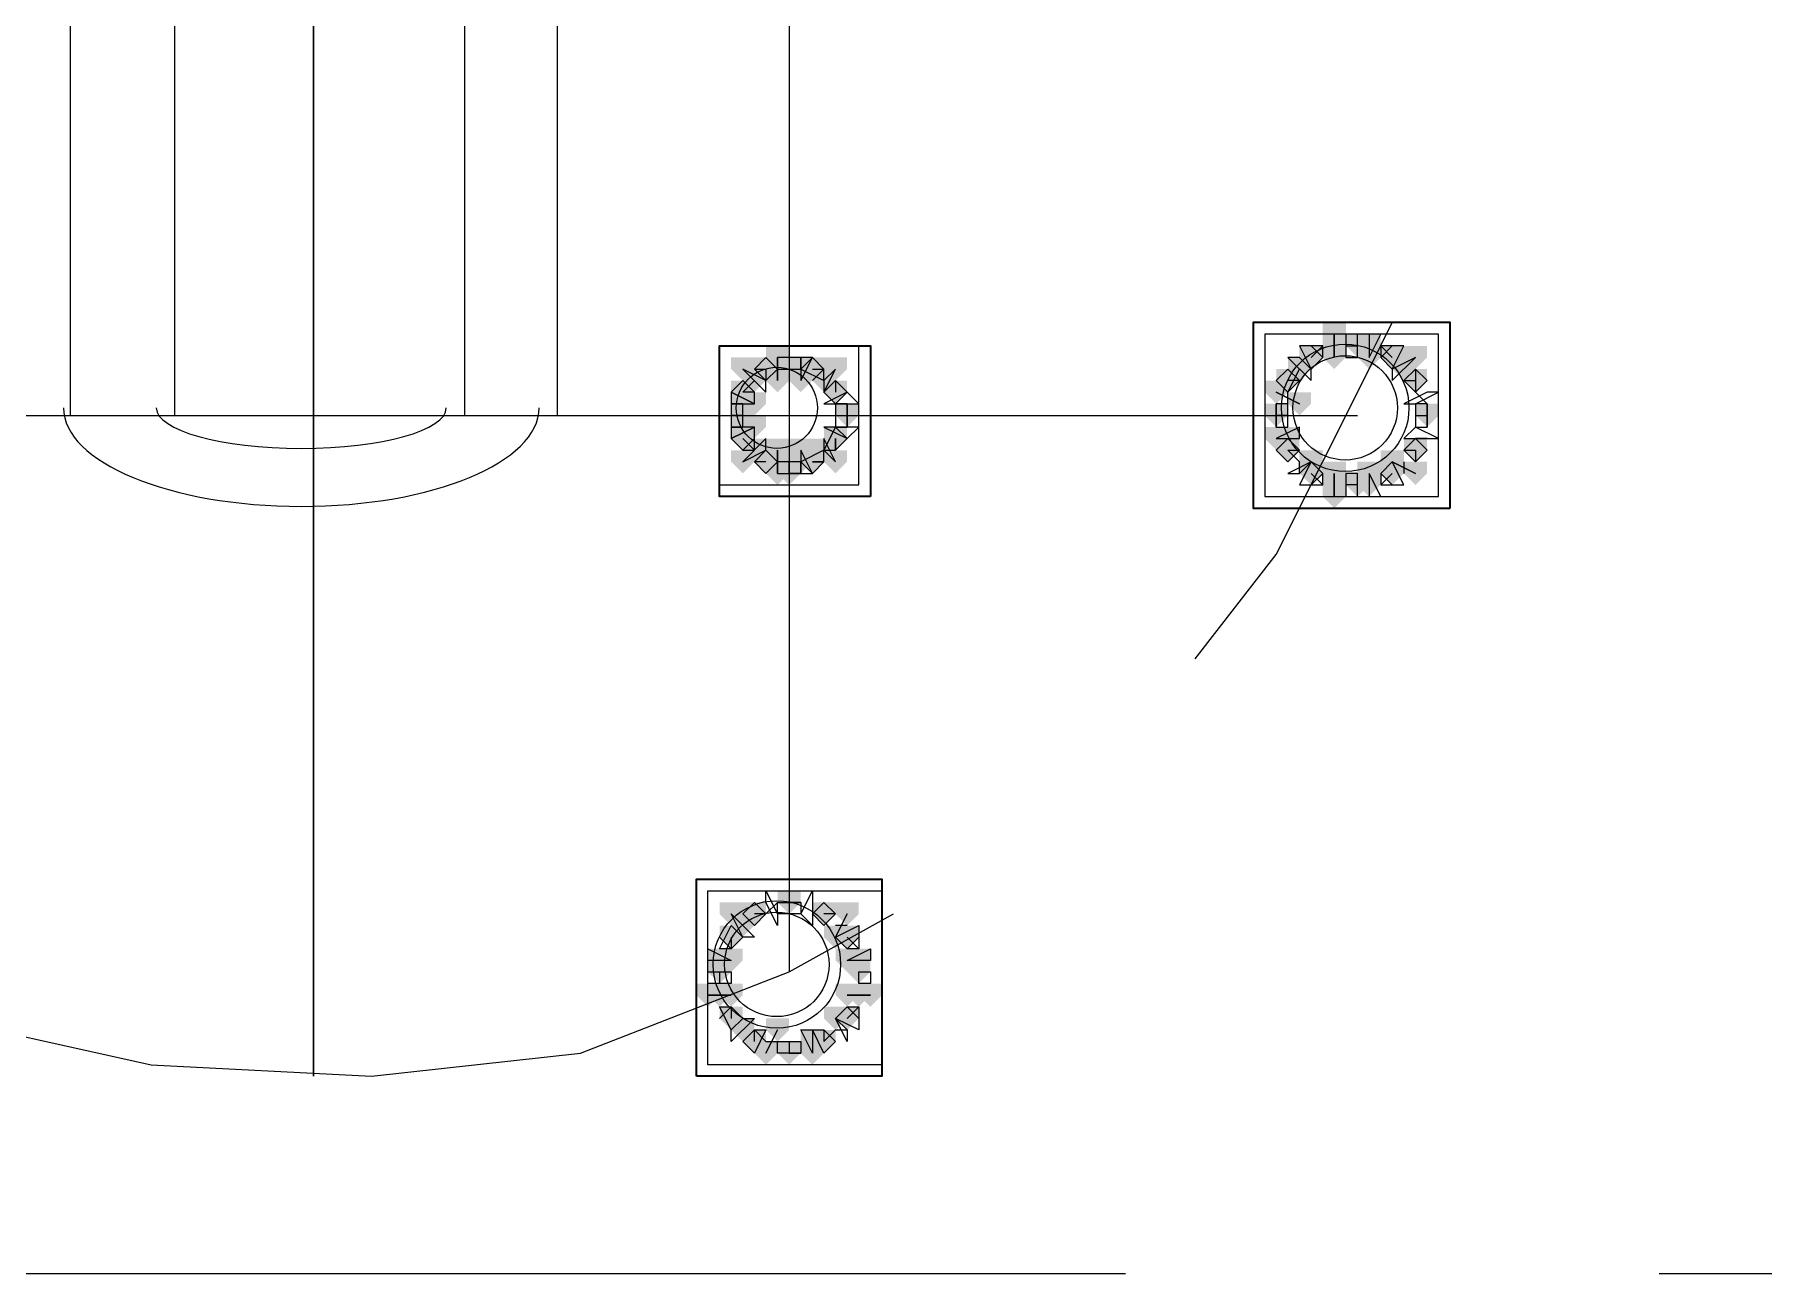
# Model space of a CAD drawing. Header units: millimetres. Extents: x 2315 to 4619, y 1334 to 1897.
# Drawn here: x 3778.55 to 3787.65, y 1534.67 to 1541.2 of the extents above; entities that cross this region are included whole.
import ezdxf

# ---------------------------------------------------------------- set-up
doc = ezdxf.new("R2010")
doc.units = ezdxf.units.MM
doc.linetypes.add('PDF_IMPORT', pattern=[1, 0.8, -0.2])
for name, color, linetype, true_color in [('PDF_10', 7, 'Continuous', 0x00b85c), ('PDF_8剖面层', 7, 'Continuous', 0xdcdcdc), ('PDF_AXIS', 7, 'Continuous', 0x00b85c), ('PDF_柱构件', 7, 'Continuous', 0x00b85c), ('PDF_转运站初步方案', 7, 'Continuous', 0x00b85c)]:
    doc.layers.add(name, color=color, linetype=linetype, true_color=true_color)
doc.layers.add('PDF_中心线层', color=1, linetype='Continuous')
doc.layers.add('PDF_粗实线层', color=7, linetype='Continuous')

msp = doc.modelspace()

# ---------------------------------------------------------------- hatches: boundary and pattern name
at = {"layer": 'PDF_10', "transparency": 33554559}
for points in [[(3785.5122, 1539.6195), (3785.4511, 1539.6195), (3785.4511, 1539.5584), (3785.5122, 1539.4974), (3785.5732, 1539.5584), (3785.5732, 1539.6195)], [(3785.5122, 1539.6195), (3785.4511, 1539.6195), (3785.4511, 1539.5584), (3785.5122, 1539.4974), (3785.5732, 1539.5584), (3785.5732, 1539.6195)], [(3785.5122, 1539.6195), (3785.4511, 1539.6195), (3785.4511, 1539.5584), (3785.5122, 1539.4974), (3785.5732, 1539.5584), (3785.5732, 1539.6195)], [(3785.2678, 1539.5584), (3785.2068, 1539.5584), (3785.2068, 1539.4974), (3785.2678, 1539.4363), (3785.3289, 1539.4974), (3785.3289, 1539.5584)], [(3785.2678, 1539.5584), (3785.2068, 1539.5584), (3785.2068, 1539.4974), (3785.2678, 1539.4363), (3785.3289, 1539.4974), (3785.3289, 1539.5584)], [(3785.6954, 1539.5584), (3785.6343, 1539.5584), (3785.6343, 1539.4974), (3785.6954, 1539.4363), (3785.7565, 1539.4974), (3785.7565, 1539.5584)], [(3785.6954, 1539.5584), (3785.6343, 1539.5584), (3785.6343, 1539.4974), (3785.6954, 1539.4363), (3785.7565, 1539.4974), (3785.7565, 1539.5584)], [(3782.397, 1539.4974), (3782.3359, 1539.4974), (3782.3359, 1539.4363), (3782.397, 1539.3752), (3782.4581, 1539.4363), (3782.4581, 1539.4974)], [(3782.397, 1539.4974), (3782.3359, 1539.4974), (3782.3359, 1539.4363), (3782.397, 1539.3752), (3782.4581, 1539.4363), (3782.4581, 1539.4974)], [(3782.5192, 1539.4974), (3782.4581, 1539.4974), (3782.4581, 1539.4363), (3782.5192, 1539.3752), (3782.5803, 1539.4363), (3782.5803, 1539.4974)], [(3782.5192, 1539.4974), (3782.4581, 1539.4974), (3782.4581, 1539.4363), (3782.5192, 1539.3752), (3782.5803, 1539.4363), (3782.5803, 1539.4974)], [(3782.6414, 1539.4974), (3782.5803, 1539.4974), (3782.5803, 1539.4363), (3782.6414, 1539.3752), (3782.7024, 1539.4363), (3782.7024, 1539.4974)], [(3782.6414, 1539.4974), (3782.5803, 1539.4974), (3782.5803, 1539.4363), (3782.6414, 1539.3752), (3782.7024, 1539.4363), (3782.7024, 1539.4974)], [(3785.1457, 1539.4363), (3785.0846, 1539.4363), (3785.0846, 1539.3752), (3785.1457, 1539.3141), (3785.2068, 1539.3752), (3785.2068, 1539.4363)], [(3785.1457, 1539.4363), (3785.0846, 1539.4363), (3785.0846, 1539.3752), (3785.1457, 1539.3141), (3785.2068, 1539.3752), (3785.2068, 1539.4363)], [(3785.8176, 1539.4363), (3785.7565, 1539.4363), (3785.7565, 1539.3752), (3785.8176, 1539.3141), (3785.8787, 1539.3752), (3785.8787, 1539.4363)], [(3785.8176, 1539.4363), (3785.7565, 1539.4363), (3785.7565, 1539.3752), (3785.8176, 1539.3141), (3785.8787, 1539.3752), (3785.8787, 1539.4363)], [(3782.2749, 1539.3752), (3782.2138, 1539.3752), (3782.2138, 1539.3141), (3782.2749, 1539.253), (3782.3359, 1539.3141), (3782.3359, 1539.3752)], [(3782.2749, 1539.3752), (3782.2138, 1539.3752), (3782.2138, 1539.3141), (3782.2749, 1539.253), (3782.3359, 1539.3141), (3782.3359, 1539.3752)], [(3782.7635, 1539.3752), (3782.7024, 1539.3752), (3782.7024, 1539.3141), (3782.7635, 1539.253), (3782.8246, 1539.3141), (3782.8246, 1539.3752)], [(3782.7635, 1539.3752), (3782.7024, 1539.3752), (3782.7024, 1539.3141), (3782.7635, 1539.253), (3782.8246, 1539.3141), (3782.8246, 1539.3752)], [(3782.7635, 1539.3752), (3782.7024, 1539.3752), (3782.7024, 1539.3141), (3782.7635, 1539.253), (3782.8246, 1539.3141), (3782.8246, 1539.3752)], [(3782.2749, 1539.253), (3782.2138, 1539.253), (3782.2138, 1539.192), (3782.2749, 1539.1309), (3782.3359, 1539.192), (3782.3359, 1539.253)], [(3782.2749, 1539.253), (3782.2138, 1539.253), (3782.2138, 1539.192), (3782.2749, 1539.1309), (3782.3359, 1539.192), (3782.3359, 1539.253)], [(3782.8246, 1539.253), (3782.7635, 1539.253), (3782.7635, 1539.192), (3782.8246, 1539.1309), (3782.8857, 1539.192), (3782.8857, 1539.253)], [(3782.8246, 1539.253), (3782.7635, 1539.253), (3782.7635, 1539.192), (3782.8246, 1539.1309), (3782.8857, 1539.192), (3782.8857, 1539.253)], [(3785.0846, 1539.253), (3785.0235, 1539.253), (3785.0235, 1539.192), (3785.0846, 1539.1309), (3785.1457, 1539.192), (3785.1457, 1539.253)], [(3785.0846, 1539.253), (3785.0235, 1539.253), (3785.0235, 1539.192), (3785.0846, 1539.1309), (3785.1457, 1539.192), (3785.1457, 1539.253)], [(3785.8787, 1539.253), (3785.8176, 1539.253), (3785.8176, 1539.192), (3785.8787, 1539.1309), (3785.9397, 1539.192), (3785.9397, 1539.253)], [(3785.8787, 1539.253), (3785.8176, 1539.253), (3785.8176, 1539.192), (3785.8787, 1539.1309), (3785.9397, 1539.192), (3785.9397, 1539.253)], [(3782.2749, 1539.1309), (3782.2138, 1539.1309), (3782.2138, 1539.0698), (3782.2749, 1539.0087), (3782.3359, 1539.0698), (3782.3359, 1539.1309)], [(3782.2749, 1539.1309), (3782.2138, 1539.1309), (3782.2138, 1539.0698), (3782.2749, 1539.0087), (3782.3359, 1539.0698), (3782.3359, 1539.1309)], [(3782.7635, 1539.1309), (3782.7024, 1539.1309), (3782.7024, 1539.0698), (3782.7635, 1539.0087), (3782.8246, 1539.0698), (3782.8246, 1539.1309)], [(3782.7635, 1539.1309), (3782.7024, 1539.1309), (3782.7024, 1539.0698), (3782.7635, 1539.0087), (3782.8246, 1539.0698), (3782.8246, 1539.1309)], [(3785.1457, 1539.0698), (3785.0846, 1539.0698), (3785.0846, 1539.0087), (3785.1457, 1538.9476), (3785.2068, 1539.0087), (3785.2068, 1539.0698)], [(3785.1457, 1539.0698), (3785.0846, 1539.0698), (3785.0846, 1539.0087), (3785.1457, 1538.9476), (3785.2068, 1539.0087), (3785.2068, 1539.0698)], [(3785.8176, 1539.0698), (3785.7565, 1539.0698), (3785.7565, 1539.0087), (3785.8176, 1538.9476), (3785.8787, 1539.0087), (3785.8787, 1539.0698)], [(3785.8176, 1539.0698), (3785.7565, 1539.0698), (3785.7565, 1539.0087), (3785.8176, 1538.9476), (3785.8787, 1539.0087), (3785.8787, 1539.0698)], [(3782.397, 1539.0087), (3782.3359, 1539.0087), (3782.3359, 1538.9476), (3782.397, 1538.8866), (3782.4581, 1538.9476), (3782.4581, 1539.0087)], [(3782.397, 1539.0087), (3782.3359, 1539.0087), (3782.3359, 1538.9476), (3782.397, 1538.8866), (3782.4581, 1538.9476), (3782.4581, 1539.0087)], [(3782.397, 1539.0087), (3782.3359, 1539.0087), (3782.3359, 1538.9476), (3782.397, 1538.8866), (3782.4581, 1538.9476), (3782.4581, 1539.0087)], [(3782.6414, 1539.0087), (3782.5803, 1539.0087), (3782.5803, 1538.9476), (3782.6414, 1538.8866), (3782.7024, 1538.9476), (3782.7024, 1539.0087)], [(3782.6414, 1539.0087), (3782.5803, 1539.0087), (3782.5803, 1538.9476), (3782.6414, 1538.8866), (3782.7024, 1538.9476), (3782.7024, 1539.0087)], [(3782.5192, 1538.9476), (3782.4581, 1538.9476), (3782.4581, 1538.8866), (3782.5192, 1538.8255), (3782.5803, 1538.8866), (3782.5803, 1538.9476)], [(3782.5192, 1538.9476), (3782.4581, 1538.9476), (3782.4581, 1538.8866), (3782.5192, 1538.8255), (3782.5803, 1538.8866), (3782.5803, 1538.9476)], [(3785.2678, 1538.9476), (3785.2068, 1538.9476), (3785.2068, 1538.8866), (3785.2678, 1538.8255), (3785.3289, 1538.8866), (3785.3289, 1538.9476)], [(3785.2678, 1538.9476), (3785.2068, 1538.9476), (3785.2068, 1538.8866), (3785.2678, 1538.8255), (3785.3289, 1538.8866), (3785.3289, 1538.9476)], [(3785.5122, 1538.8866), (3785.4511, 1538.8866), (3785.4511, 1538.8255), (3785.5122, 1538.7644), (3785.5732, 1538.8255), (3785.5732, 1538.8866)], [(3785.5122, 1538.8866), (3785.4511, 1538.8866), (3785.4511, 1538.8255), (3785.5122, 1538.7644), (3785.5732, 1538.8255), (3785.5732, 1538.8866)], [(3785.6954, 1538.9476), (3785.6343, 1538.9476), (3785.6343, 1538.8866), (3785.6954, 1538.8255), (3785.7565, 1538.8866), (3785.7565, 1538.9476)], [(3785.6954, 1538.9476), (3785.6343, 1538.9476), (3785.6343, 1538.8866), (3785.6954, 1538.8255), (3785.7565, 1538.8866), (3785.7565, 1538.9476)], [(3782.5192, 1536.6876), (3782.4581, 1536.6876), (3782.4581, 1536.6265), (3782.5192, 1536.5655), (3782.5803, 1536.6265), (3782.5803, 1536.6876)], [(3782.5192, 1536.6876), (3782.4581, 1536.6876), (3782.4581, 1536.6265), (3782.5192, 1536.5655), (3782.5803, 1536.6265), (3782.5803, 1536.6876)], [(3782.3359, 1536.6265), (3782.2749, 1536.6265), (3782.2749, 1536.5655), (3782.3359, 1536.5044), (3782.397, 1536.5655), (3782.397, 1536.6265)], [(3782.3359, 1536.6265), (3782.2749, 1536.6265), (3782.2749, 1536.5655), (3782.3359, 1536.5044), (3782.397, 1536.5655), (3782.397, 1536.6265)], [(3782.3359, 1536.6265), (3782.2749, 1536.6265), (3782.2749, 1536.5655), (3782.3359, 1536.5044), (3782.397, 1536.5655), (3782.397, 1536.6265)], [(3782.7024, 1536.6265), (3782.6414, 1536.6265), (3782.6414, 1536.5655), (3782.7024, 1536.5044), (3782.7635, 1536.5655), (3782.7635, 1536.6265)], [(3782.7024, 1536.6265), (3782.6414, 1536.6265), (3782.6414, 1536.5655), (3782.7024, 1536.5044), (3782.7635, 1536.5655), (3782.7635, 1536.6265)], [(3782.7024, 1536.6265), (3782.6414, 1536.6265), (3782.6414, 1536.5655), (3782.7024, 1536.5044), (3782.7635, 1536.5655), (3782.7635, 1536.6265)], [(3782.2138, 1536.5044), (3782.1527, 1536.5044), (3782.1527, 1536.4433), (3782.2138, 1536.3822), (3782.2749, 1536.4433), (3782.2749, 1536.5044)], [(3782.2138, 1536.5044), (3782.1527, 1536.5044), (3782.1527, 1536.4433), (3782.2138, 1536.3822), (3782.2749, 1536.4433), (3782.2749, 1536.5044)], [(3782.8246, 1536.5044), (3782.7635, 1536.5044), (3782.7635, 1536.4433), (3782.8246, 1536.3822), (3782.8857, 1536.4433), (3782.8857, 1536.5044)], [(3782.8246, 1536.5044), (3782.7635, 1536.5044), (3782.7635, 1536.4433), (3782.8246, 1536.3822), (3782.8857, 1536.4433), (3782.8857, 1536.5044)], [(3782.1527, 1536.3211), (3782.0916, 1536.3211), (3782.0916, 1536.2601), (3782.1527, 1536.199), (3782.2138, 1536.2601), (3782.2138, 1536.3211)], [(3782.1527, 1536.3211), (3782.0916, 1536.3211), (3782.0916, 1536.2601), (3782.1527, 1536.199), (3782.2138, 1536.2601), (3782.2138, 1536.3211)], [(3782.1527, 1536.3211), (3782.0916, 1536.3211), (3782.0916, 1536.2601), (3782.1527, 1536.199), (3782.2138, 1536.2601), (3782.2138, 1536.3211)], [(3782.8857, 1536.3211), (3782.8246, 1536.3211), (3782.8246, 1536.2601), (3782.8857, 1536.199), (3782.9468, 1536.2601), (3782.9468, 1536.3211)], [(3782.8857, 1536.3211), (3782.8246, 1536.3211), (3782.8246, 1536.2601), (3782.8857, 1536.199), (3782.9468, 1536.2601), (3782.9468, 1536.3211)], [(3782.2138, 1536.0768), (3782.1527, 1536.0768), (3782.1527, 1536.0157), (3782.2138, 1535.9547), (3782.2749, 1536.0157), (3782.2749, 1536.0768)], [(3782.2138, 1536.0768), (3782.1527, 1536.0768), (3782.1527, 1536.0157), (3782.2138, 1535.9547), (3782.2749, 1536.0157), (3782.2749, 1536.0768)], [(3782.8246, 1536.0768), (3782.7635, 1536.0768), (3782.7635, 1536.0157), (3782.8246, 1535.9547), (3782.8857, 1536.0157), (3782.8857, 1536.0768)], [(3782.8246, 1536.0768), (3782.7635, 1536.0768), (3782.7635, 1536.0157), (3782.8246, 1535.9547), (3782.8857, 1536.0157), (3782.8857, 1536.0768)], [(3782.3359, 1535.9547), (3782.2749, 1535.9547), (3782.2749, 1535.8936), (3782.3359, 1535.8325), (3782.397, 1535.8936), (3782.397, 1535.9547)], [(3782.3359, 1535.9547), (3782.2749, 1535.9547), (3782.2749, 1535.8936), (3782.3359, 1535.8325), (3782.397, 1535.8936), (3782.397, 1535.9547)], [(3782.5192, 1535.8936), (3782.4581, 1535.8936), (3782.4581, 1535.8325), (3782.5192, 1535.7714), (3782.5803, 1535.8325), (3782.5803, 1535.8936)], [(3782.5192, 1535.8936), (3782.4581, 1535.8936), (3782.4581, 1535.8325), (3782.5192, 1535.7714), (3782.5803, 1535.8325), (3782.5803, 1535.8936)], [(3782.7024, 1535.9547), (3782.6414, 1535.9547), (3782.6414, 1535.8936), (3782.7024, 1535.8325), (3782.7635, 1535.8936), (3782.7635, 1535.9547)], [(3782.7024, 1535.9547), (3782.6414, 1535.9547), (3782.6414, 1535.8936), (3782.7024, 1535.8325), (3782.7635, 1535.8936), (3782.7635, 1535.9547)]]:
    msp.add_hatch(color=6, dxfattribs=at).paths.add_polyline_path(points)
at = {"layer": 'PDF_柱构件', "transparency": 33554559}
for points in [[(3785.39, 1539.6806), (3785.3289, 1539.6806), (3785.3289, 1539.6195), (3785.39, 1539.5584), (3785.4511, 1539.6195), (3785.4511, 1539.6806)], [(3785.39, 1539.6195), (3785.3289, 1539.6195), (3785.3289, 1539.5584), (3785.39, 1539.4974), (3785.4511, 1539.5584), (3785.4511, 1539.6195)], [(3785.5732, 1539.6195), (3785.5122, 1539.6195), (3785.5122, 1539.5584), (3785.5732, 1539.4974), (3785.6343, 1539.5584), (3785.6343, 1539.6195)], [(3782.4581, 1539.5584), (3782.397, 1539.5584), (3782.397, 1539.4974), (3782.4581, 1539.4363), (3782.5192, 1539.4974), (3782.5192, 1539.5584)], [(3785.39, 1539.5584), (3785.3289, 1539.5584), (3785.3289, 1539.4974), (3785.39, 1539.4363), (3785.4511, 1539.4974), (3785.4511, 1539.5584)], [(3785.5732, 1539.5584), (3785.5122, 1539.5584), (3785.5122, 1539.4974), (3785.5732, 1539.4363), (3785.6343, 1539.4974), (3785.6343, 1539.5584)], [(3785.8176, 1539.5584), (3785.7565, 1539.5584), (3785.7565, 1539.4974), (3785.8176, 1539.4363), (3785.8787, 1539.4974), (3785.8787, 1539.5584)], [(3782.2749, 1539.4974), (3782.2138, 1539.4974), (3782.2138, 1539.4363), (3782.2749, 1539.3752), (3782.3359, 1539.4363), (3782.3359, 1539.4974)], [(3782.3359, 1539.4363), (3782.2749, 1539.4363), (3782.2749, 1539.3752), (3782.3359, 1539.3141), (3782.397, 1539.3752), (3782.397, 1539.4363)], [(3782.4581, 1539.4974), (3782.397, 1539.4974), (3782.397, 1539.4363), (3782.4581, 1539.3752), (3782.5192, 1539.4363), (3782.5192, 1539.4974)], [(3782.4581, 1539.4363), (3782.397, 1539.4363), (3782.397, 1539.3752), (3782.4581, 1539.3141), (3782.5192, 1539.3752), (3782.5192, 1539.4363)], [(3782.5803, 1539.4974), (3782.5192, 1539.4974), (3782.5192, 1539.4363), (3782.5803, 1539.3752), (3782.6414, 1539.4363), (3782.6414, 1539.4974)], [(3782.5803, 1539.4363), (3782.5192, 1539.4363), (3782.5192, 1539.3752), (3782.5803, 1539.3141), (3782.6414, 1539.3752), (3782.6414, 1539.4363)], [(3782.7024, 1539.4363), (3782.6414, 1539.4363), (3782.6414, 1539.3752), (3782.7024, 1539.3141), (3782.7635, 1539.3752), (3782.7635, 1539.4363)], [(3782.7635, 1539.4974), (3782.7024, 1539.4974), (3782.7024, 1539.4363), (3782.7635, 1539.3752), (3782.8246, 1539.4363), (3782.8246, 1539.4974)], [(3785.2068, 1539.4974), (3785.1457, 1539.4974), (3785.1457, 1539.4363), (3785.2068, 1539.3752), (3785.2678, 1539.4363), (3785.2678, 1539.4974)], [(3785.7565, 1539.4974), (3785.6954, 1539.4974), (3785.6954, 1539.4363), (3785.7565, 1539.3752), (3785.8176, 1539.4363), (3785.8176, 1539.4974)], [(3785.0846, 1539.3752), (3785.0235, 1539.3752), (3785.0235, 1539.3141), (3785.0846, 1539.253), (3785.1457, 1539.3141), (3785.1457, 1539.3752)], [(3782.2749, 1539.3141), (3782.2138, 1539.3141), (3782.2138, 1539.253), (3782.2749, 1539.192), (3782.3359, 1539.253), (3782.3359, 1539.3141)], [(3782.3359, 1539.3141), (3782.2749, 1539.3141), (3782.2749, 1539.253), (3782.3359, 1539.192), (3782.397, 1539.253), (3782.397, 1539.3141)], [(3785.2068, 1539.3141), (3785.1457, 1539.3141), (3785.1457, 1539.253), (3785.2068, 1539.192), (3785.2678, 1539.253), (3785.2678, 1539.3141)], [(3782.2749, 1539.192), (3782.2138, 1539.192), (3782.2138, 1539.1309), (3782.2749, 1539.0698), (3782.3359, 1539.1309), (3782.3359, 1539.192)], [(3782.3359, 1539.192), (3782.2749, 1539.192), (3782.2749, 1539.1309), (3782.3359, 1539.0698), (3782.397, 1539.1309), (3782.397, 1539.192)], [(3782.3359, 1539.0698), (3782.2749, 1539.0698), (3782.2749, 1539.0087), (3782.3359, 1538.9476), (3782.397, 1539.0087), (3782.397, 1539.0698)], [(3782.4581, 1539.0698), (3782.397, 1539.0698), (3782.397, 1539.0087), (3782.4581, 1538.9476), (3782.5192, 1539.0087), (3782.5192, 1539.0698)], [(3782.5803, 1539.0698), (3782.5192, 1539.0698), (3782.5192, 1539.0087), (3782.5803, 1538.9476), (3782.6414, 1539.0087), (3782.6414, 1539.0698)], [(3782.7024, 1539.0698), (3782.6414, 1539.0698), (3782.6414, 1539.0087), (3782.7024, 1538.9476), (3782.7635, 1539.0087), (3782.7635, 1539.0698)], [(3785.0846, 1539.1309), (3785.0235, 1539.1309), (3785.0235, 1539.0698), (3785.0846, 1539.0087), (3785.1457, 1539.0698), (3785.1457, 1539.1309)], [(3785.1457, 1539.1309), (3785.0846, 1539.1309), (3785.0846, 1539.0698), (3785.1457, 1539.0087), (3785.2068, 1539.0698), (3785.2068, 1539.1309)], [(3782.2749, 1539.0087), (3782.2138, 1539.0087), (3782.2138, 1538.9476), (3782.2749, 1538.8866), (3782.3359, 1538.9476), (3782.3359, 1539.0087)], [(3782.4581, 1539.0087), (3782.397, 1539.0087), (3782.397, 1538.9476), (3782.4581, 1538.8866), (3782.5192, 1538.9476), (3782.5192, 1539.0087)], [(3782.5803, 1539.0087), (3782.5192, 1539.0087), (3782.5192, 1538.9476), (3782.5803, 1538.8866), (3782.6414, 1538.9476), (3782.6414, 1539.0087)], [(3782.7635, 1539.0087), (3782.7024, 1539.0087), (3782.7024, 1538.9476), (3782.7635, 1538.8866), (3782.8246, 1538.9476), (3782.8246, 1539.0087)], [(3785.2678, 1539.0087), (3785.2068, 1539.0087), (3785.2068, 1538.9476), (3785.2678, 1538.8866), (3785.3289, 1538.9476), (3785.3289, 1539.0087)], [(3785.6954, 1539.0087), (3785.6343, 1539.0087), (3785.6343, 1538.9476), (3785.6954, 1538.8866), (3785.7565, 1538.9476), (3785.7565, 1539.0087)], [(3782.4581, 1538.9476), (3782.397, 1538.9476), (3782.397, 1538.8866), (3782.4581, 1538.8255), (3782.5192, 1538.8866), (3782.5192, 1538.9476)], [(3785.39, 1538.9476), (3785.3289, 1538.9476), (3785.3289, 1538.8866), (3785.39, 1538.8255), (3785.4511, 1538.8866), (3785.4511, 1538.9476)], [(3785.39, 1538.8866), (3785.3289, 1538.8866), (3785.3289, 1538.8255), (3785.39, 1538.7644), (3785.4511, 1538.8255), (3785.4511, 1538.8866)], [(3785.5732, 1538.9476), (3785.5122, 1538.9476), (3785.5122, 1538.8866), (3785.5732, 1538.8255), (3785.6343, 1538.8866), (3785.6343, 1538.9476)], [(3785.5732, 1538.8866), (3785.5122, 1538.8866), (3785.5122, 1538.8255), (3785.5732, 1538.7644), (3785.6343, 1538.8255), (3785.6343, 1538.8866)], [(3785.8176, 1538.9476), (3785.7565, 1538.9476), (3785.7565, 1538.8866), (3785.8176, 1538.8255), (3785.8787, 1538.8866), (3785.8787, 1538.9476)], [(3785.39, 1538.8255), (3785.3289, 1538.8255), (3785.3289, 1538.7644), (3785.39, 1538.7033), (3785.4511, 1538.7644), (3785.4511, 1538.8255)], [(3782.2138, 1536.6265), (3782.1527, 1536.6265), (3782.1527, 1536.5655), (3782.2138, 1536.5044), (3782.2749, 1536.5655), (3782.2749, 1536.6265)], [(3782.8246, 1536.6265), (3782.7635, 1536.6265), (3782.7635, 1536.5655), (3782.8246, 1536.5044), (3782.8857, 1536.5655), (3782.8857, 1536.6265)], [(3782.2749, 1536.5655), (3782.2138, 1536.5655), (3782.2138, 1536.5044), (3782.2749, 1536.4433), (3782.3359, 1536.5044), (3782.3359, 1536.5655)], [(3782.7635, 1536.5044), (3782.7024, 1536.5044), (3782.7024, 1536.4433), (3782.7635, 1536.3822), (3782.8246, 1536.4433), (3782.8246, 1536.5044)], [(3782.1527, 1536.3822), (3782.0916, 1536.3822), (3782.0916, 1536.3211), (3782.1527, 1536.2601), (3782.2138, 1536.3211), (3782.2138, 1536.3822)], [(3782.2138, 1536.3822), (3782.1527, 1536.3822), (3782.1527, 1536.3211), (3782.2138, 1536.2601), (3782.2749, 1536.3211), (3782.2749, 1536.3822)], [(3782.8246, 1536.3822), (3782.7635, 1536.3822), (3782.7635, 1536.3211), (3782.8246, 1536.2601), (3782.8857, 1536.3211), (3782.8857, 1536.3822)], [(3782.8857, 1536.3822), (3782.8246, 1536.3822), (3782.8246, 1536.3211), (3782.8857, 1536.2601), (3782.9468, 1536.3211), (3782.9468, 1536.3822)], [(3782.0916, 1536.199), (3782.0305, 1536.199), (3782.0305, 1536.1379), (3782.0916, 1536.0768), (3782.1527, 1536.1379), (3782.1527, 1536.199)], [(3782.1527, 1536.199), (3782.0916, 1536.199), (3782.0916, 1536.1379), (3782.1527, 1536.0768), (3782.2138, 1536.1379), (3782.2138, 1536.199)], [(3782.2138, 1536.199), (3782.1527, 1536.199), (3782.1527, 1536.1379), (3782.2138, 1536.0768), (3782.2749, 1536.1379), (3782.2749, 1536.199)], [(3782.8246, 1536.199), (3782.7635, 1536.199), (3782.7635, 1536.1379), (3782.8246, 1536.0768), (3782.8857, 1536.1379), (3782.8857, 1536.199)], [(3782.8857, 1536.199), (3782.8246, 1536.199), (3782.8246, 1536.1379), (3782.8857, 1536.0768), (3782.9468, 1536.1379), (3782.9468, 1536.199)], [(3782.9468, 1536.199), (3782.8857, 1536.199), (3782.8857, 1536.1379), (3782.9468, 1536.0768), (3783.0078, 1536.1379), (3783.0078, 1536.199)], [(3782.7635, 1536.0768), (3782.7024, 1536.0768), (3782.7024, 1536.0157), (3782.7635, 1535.9547), (3782.8246, 1536.0157), (3782.8246, 1536.0768)], [(3782.2749, 1536.0157), (3782.2138, 1536.0157), (3782.2138, 1535.9547), (3782.2749, 1535.8936), (3782.3359, 1535.9547), (3782.3359, 1536.0157)], [(3782.4581, 1536.0157), (3782.397, 1536.0157), (3782.397, 1535.9547), (3782.4581, 1535.8936), (3782.5192, 1535.9547), (3782.5192, 1536.0157)], [(3782.397, 1535.8936), (3782.3359, 1535.8936), (3782.3359, 1535.8325), (3782.397, 1535.7714), (3782.4581, 1535.8325), (3782.4581, 1535.8936)], [(3782.6414, 1535.9547), (3782.5803, 1535.9547), (3782.5803, 1535.8936), (3782.6414, 1535.8325), (3782.7024, 1535.8936), (3782.7024, 1535.9547)], [(3782.6414, 1535.8936), (3782.5803, 1535.8936), (3782.5803, 1535.8325), (3782.6414, 1535.7714), (3782.7024, 1535.8325), (3782.7024, 1535.8936)]]:
    msp.add_hatch(color=6, dxfattribs=at).paths.add_polyline_path(points)
at = {"layer": 'PDF_转运站初步方案', "transparency": 33554559}
for points in [[(3785.5122, 1539.6195), (3785.4511, 1539.6195), (3785.4511, 1539.5584), (3785.5122, 1539.4974), (3785.5732, 1539.5584), (3785.5732, 1539.6195)], [(3785.5122, 1539.6195), (3785.4511, 1539.6195), (3785.4511, 1539.5584), (3785.5122, 1539.4974), (3785.5732, 1539.5584), (3785.5732, 1539.6195)], [(3785.2678, 1539.5584), (3785.2068, 1539.5584), (3785.2068, 1539.4974), (3785.2678, 1539.4363), (3785.3289, 1539.4974), (3785.3289, 1539.5584)], [(3785.2678, 1539.5584), (3785.2068, 1539.5584), (3785.2068, 1539.4974), (3785.2678, 1539.4363), (3785.3289, 1539.4974), (3785.3289, 1539.5584)], [(3785.6954, 1539.5584), (3785.6343, 1539.5584), (3785.6343, 1539.4974), (3785.6954, 1539.4363), (3785.7565, 1539.4974), (3785.7565, 1539.5584)], [(3785.6954, 1539.5584), (3785.6343, 1539.5584), (3785.6343, 1539.4974), (3785.6954, 1539.4363), (3785.7565, 1539.4974), (3785.7565, 1539.5584)], [(3782.397, 1539.4974), (3782.3359, 1539.4974), (3782.3359, 1539.4363), (3782.397, 1539.3752), (3782.4581, 1539.4363), (3782.4581, 1539.4974)], [(3782.397, 1539.4974), (3782.3359, 1539.4974), (3782.3359, 1539.4363), (3782.397, 1539.3752), (3782.4581, 1539.4363), (3782.4581, 1539.4974)], [(3782.5192, 1539.4974), (3782.4581, 1539.4974), (3782.4581, 1539.4363), (3782.5192, 1539.3752), (3782.5803, 1539.4363), (3782.5803, 1539.4974)], [(3782.5192, 1539.4974), (3782.4581, 1539.4974), (3782.4581, 1539.4363), (3782.5192, 1539.3752), (3782.5803, 1539.4363), (3782.5803, 1539.4974)], [(3782.6414, 1539.4974), (3782.5803, 1539.4974), (3782.5803, 1539.4363), (3782.6414, 1539.3752), (3782.7024, 1539.4363), (3782.7024, 1539.4974)], [(3782.6414, 1539.4974), (3782.5803, 1539.4974), (3782.5803, 1539.4363), (3782.6414, 1539.3752), (3782.7024, 1539.4363), (3782.7024, 1539.4974)], [(3785.1457, 1539.4363), (3785.0846, 1539.4363), (3785.0846, 1539.3752), (3785.1457, 1539.3141), (3785.2068, 1539.3752), (3785.2068, 1539.4363)], [(3785.1457, 1539.4363), (3785.0846, 1539.4363), (3785.0846, 1539.3752), (3785.1457, 1539.3141), (3785.2068, 1539.3752), (3785.2068, 1539.4363)], [(3785.8176, 1539.4363), (3785.7565, 1539.4363), (3785.7565, 1539.3752), (3785.8176, 1539.3141), (3785.8787, 1539.3752), (3785.8787, 1539.4363)], [(3785.8176, 1539.4363), (3785.7565, 1539.4363), (3785.7565, 1539.3752), (3785.8176, 1539.3141), (3785.8787, 1539.3752), (3785.8787, 1539.4363)], [(3782.2749, 1539.3752), (3782.2138, 1539.3752), (3782.2138, 1539.3141), (3782.2749, 1539.253), (3782.3359, 1539.3141), (3782.3359, 1539.3752)], [(3782.2749, 1539.3752), (3782.2138, 1539.3752), (3782.2138, 1539.3141), (3782.2749, 1539.253), (3782.3359, 1539.3141), (3782.3359, 1539.3752)], [(3782.7635, 1539.3752), (3782.7024, 1539.3752), (3782.7024, 1539.3141), (3782.7635, 1539.253), (3782.8246, 1539.3141), (3782.8246, 1539.3752)], [(3782.7635, 1539.3752), (3782.7024, 1539.3752), (3782.7024, 1539.3141), (3782.7635, 1539.253), (3782.8246, 1539.3141), (3782.8246, 1539.3752)], [(3782.2749, 1539.253), (3782.2138, 1539.253), (3782.2138, 1539.192), (3782.2749, 1539.1309), (3782.3359, 1539.192), (3782.3359, 1539.253)], [(3782.2749, 1539.253), (3782.2138, 1539.253), (3782.2138, 1539.192), (3782.2749, 1539.1309), (3782.3359, 1539.192), (3782.3359, 1539.253)], [(3782.8246, 1539.253), (3782.7635, 1539.253), (3782.7635, 1539.192), (3782.8246, 1539.1309), (3782.8857, 1539.192), (3782.8857, 1539.253)], [(3782.8246, 1539.253), (3782.7635, 1539.253), (3782.7635, 1539.192), (3782.8246, 1539.1309), (3782.8857, 1539.192), (3782.8857, 1539.253)], [(3785.0846, 1539.253), (3785.0235, 1539.253), (3785.0235, 1539.192), (3785.0846, 1539.1309), (3785.1457, 1539.192), (3785.1457, 1539.253)], [(3785.0846, 1539.253), (3785.0235, 1539.253), (3785.0235, 1539.192), (3785.0846, 1539.1309), (3785.1457, 1539.192), (3785.1457, 1539.253)], [(3785.8787, 1539.253), (3785.8176, 1539.253), (3785.8176, 1539.192), (3785.8787, 1539.1309), (3785.9397, 1539.192), (3785.9397, 1539.253)], [(3785.8787, 1539.253), (3785.8176, 1539.253), (3785.8176, 1539.192), (3785.8787, 1539.1309), (3785.9397, 1539.192), (3785.9397, 1539.253)], [(3782.2749, 1539.1309), (3782.2138, 1539.1309), (3782.2138, 1539.0698), (3782.2749, 1539.0087), (3782.3359, 1539.0698), (3782.3359, 1539.1309)], [(3782.2749, 1539.1309), (3782.2138, 1539.1309), (3782.2138, 1539.0698), (3782.2749, 1539.0087), (3782.3359, 1539.0698), (3782.3359, 1539.1309)], [(3782.7635, 1539.1309), (3782.7024, 1539.1309), (3782.7024, 1539.0698), (3782.7635, 1539.0087), (3782.8246, 1539.0698), (3782.8246, 1539.1309)], [(3782.7635, 1539.1309), (3782.7024, 1539.1309), (3782.7024, 1539.0698), (3782.7635, 1539.0087), (3782.8246, 1539.0698), (3782.8246, 1539.1309)], [(3785.1457, 1539.0698), (3785.0846, 1539.0698), (3785.0846, 1539.0087), (3785.1457, 1538.9476), (3785.2068, 1539.0087), (3785.2068, 1539.0698)], [(3785.1457, 1539.0698), (3785.0846, 1539.0698), (3785.0846, 1539.0087), (3785.1457, 1538.9476), (3785.2068, 1539.0087), (3785.2068, 1539.0698)], [(3785.8176, 1539.0698), (3785.7565, 1539.0698), (3785.7565, 1539.0087), (3785.8176, 1538.9476), (3785.8787, 1539.0087), (3785.8787, 1539.0698)], [(3785.8176, 1539.0698), (3785.7565, 1539.0698), (3785.7565, 1539.0087), (3785.8176, 1538.9476), (3785.8787, 1539.0087), (3785.8787, 1539.0698)], [(3782.397, 1539.0087), (3782.3359, 1539.0087), (3782.3359, 1538.9476), (3782.397, 1538.8866), (3782.4581, 1538.9476), (3782.4581, 1539.0087)], [(3782.397, 1539.0087), (3782.3359, 1539.0087), (3782.3359, 1538.9476), (3782.397, 1538.8866), (3782.4581, 1538.9476), (3782.4581, 1539.0087)], [(3782.6414, 1539.0087), (3782.5803, 1539.0087), (3782.5803, 1538.9476), (3782.6414, 1538.8866), (3782.7024, 1538.9476), (3782.7024, 1539.0087)], [(3782.6414, 1539.0087), (3782.5803, 1539.0087), (3782.5803, 1538.9476), (3782.6414, 1538.8866), (3782.7024, 1538.9476), (3782.7024, 1539.0087)], [(3782.5192, 1538.9476), (3782.4581, 1538.9476), (3782.4581, 1538.8866), (3782.5192, 1538.8255), (3782.5803, 1538.8866), (3782.5803, 1538.9476)], [(3782.5192, 1538.9476), (3782.4581, 1538.9476), (3782.4581, 1538.8866), (3782.5192, 1538.8255), (3782.5803, 1538.8866), (3782.5803, 1538.9476)], [(3785.2678, 1538.9476), (3785.2068, 1538.9476), (3785.2068, 1538.8866), (3785.2678, 1538.8255), (3785.3289, 1538.8866), (3785.3289, 1538.9476)], [(3785.2678, 1538.9476), (3785.2068, 1538.9476), (3785.2068, 1538.8866), (3785.2678, 1538.8255), (3785.3289, 1538.8866), (3785.3289, 1538.9476)], [(3785.5122, 1538.8866), (3785.4511, 1538.8866), (3785.4511, 1538.8255), (3785.5122, 1538.7644), (3785.5732, 1538.8255), (3785.5732, 1538.8866)], [(3785.5122, 1538.8866), (3785.4511, 1538.8866), (3785.4511, 1538.8255), (3785.5122, 1538.7644), (3785.5732, 1538.8255), (3785.5732, 1538.8866)], [(3785.6954, 1538.9476), (3785.6343, 1538.9476), (3785.6343, 1538.8866), (3785.6954, 1538.8255), (3785.7565, 1538.8866), (3785.7565, 1538.9476)], [(3785.6954, 1538.9476), (3785.6343, 1538.9476), (3785.6343, 1538.8866), (3785.6954, 1538.8255), (3785.7565, 1538.8866), (3785.7565, 1538.9476)], [(3782.5192, 1536.6876), (3782.4581, 1536.6876), (3782.4581, 1536.6265), (3782.5192, 1536.5655), (3782.5803, 1536.6265), (3782.5803, 1536.6876)], [(3782.5192, 1536.6876), (3782.4581, 1536.6876), (3782.4581, 1536.6265), (3782.5192, 1536.5655), (3782.5803, 1536.6265), (3782.5803, 1536.6876)], [(3782.3359, 1536.6265), (3782.2749, 1536.6265), (3782.2749, 1536.5655), (3782.3359, 1536.5044), (3782.397, 1536.5655), (3782.397, 1536.6265)], [(3782.3359, 1536.6265), (3782.2749, 1536.6265), (3782.2749, 1536.5655), (3782.3359, 1536.5044), (3782.397, 1536.5655), (3782.397, 1536.6265)], [(3782.7024, 1536.6265), (3782.6414, 1536.6265), (3782.6414, 1536.5655), (3782.7024, 1536.5044), (3782.7635, 1536.5655), (3782.7635, 1536.6265)], [(3782.7024, 1536.6265), (3782.6414, 1536.6265), (3782.6414, 1536.5655), (3782.7024, 1536.5044), (3782.7635, 1536.5655), (3782.7635, 1536.6265)], [(3782.2138, 1536.5044), (3782.1527, 1536.5044), (3782.1527, 1536.4433), (3782.2138, 1536.3822), (3782.2749, 1536.4433), (3782.2749, 1536.5044)], [(3782.2138, 1536.5044), (3782.1527, 1536.5044), (3782.1527, 1536.4433), (3782.2138, 1536.3822), (3782.2749, 1536.4433), (3782.2749, 1536.5044)], [(3782.8246, 1536.5044), (3782.7635, 1536.5044), (3782.7635, 1536.4433), (3782.8246, 1536.3822), (3782.8857, 1536.4433), (3782.8857, 1536.5044)], [(3782.8246, 1536.5044), (3782.7635, 1536.5044), (3782.7635, 1536.4433), (3782.8246, 1536.3822), (3782.8857, 1536.4433), (3782.8857, 1536.5044)], [(3782.1527, 1536.3211), (3782.0916, 1536.3211), (3782.0916, 1536.2601), (3782.1527, 1536.199), (3782.2138, 1536.2601), (3782.2138, 1536.3211)], [(3782.1527, 1536.3211), (3782.0916, 1536.3211), (3782.0916, 1536.2601), (3782.1527, 1536.199), (3782.2138, 1536.2601), (3782.2138, 1536.3211)], [(3782.8857, 1536.3211), (3782.8246, 1536.3211), (3782.8246, 1536.2601), (3782.8857, 1536.199), (3782.9468, 1536.2601), (3782.9468, 1536.3211)], [(3782.8857, 1536.3211), (3782.8246, 1536.3211), (3782.8246, 1536.2601), (3782.8857, 1536.199), (3782.9468, 1536.2601), (3782.9468, 1536.3211)], [(3782.2138, 1536.0768), (3782.1527, 1536.0768), (3782.1527, 1536.0157), (3782.2138, 1535.9547), (3782.2749, 1536.0157), (3782.2749, 1536.0768)], [(3782.2138, 1536.0768), (3782.1527, 1536.0768), (3782.1527, 1536.0157), (3782.2138, 1535.9547), (3782.2749, 1536.0157), (3782.2749, 1536.0768)], [(3782.8246, 1536.0768), (3782.7635, 1536.0768), (3782.7635, 1536.0157), (3782.8246, 1535.9547), (3782.8857, 1536.0157), (3782.8857, 1536.0768)], [(3782.8246, 1536.0768), (3782.7635, 1536.0768), (3782.7635, 1536.0157), (3782.8246, 1535.9547), (3782.8857, 1536.0157), (3782.8857, 1536.0768)], [(3782.3359, 1535.9547), (3782.2749, 1535.9547), (3782.2749, 1535.8936), (3782.3359, 1535.8325), (3782.397, 1535.8936), (3782.397, 1535.9547)], [(3782.3359, 1535.9547), (3782.2749, 1535.9547), (3782.2749, 1535.8936), (3782.3359, 1535.8325), (3782.397, 1535.8936), (3782.397, 1535.9547)], [(3782.5192, 1535.8936), (3782.4581, 1535.8936), (3782.4581, 1535.8325), (3782.5192, 1535.7714), (3782.5803, 1535.8325), (3782.5803, 1535.8936)], [(3782.5192, 1535.8936), (3782.4581, 1535.8936), (3782.4581, 1535.8325), (3782.5192, 1535.7714), (3782.5803, 1535.8325), (3782.5803, 1535.8936)], [(3782.7024, 1535.9547), (3782.6414, 1535.9547), (3782.6414, 1535.8936), (3782.7024, 1535.8325), (3782.7635, 1535.8936), (3782.7635, 1535.9547)], [(3782.7024, 1535.9547), (3782.6414, 1535.9547), (3782.6414, 1535.8936), (3782.7024, 1535.8325), (3782.7635, 1535.8936), (3782.7635, 1535.9547)]]:
    msp.add_hatch(color=6, dxfattribs=at).paths.add_polyline_path(points)

# ---------------------------------------------------------------- linework, layer by layer
at = {"layer": 'PDF_10', "color": 6, "lineweight": 18}
for points in [[(3785.2678, 1539.4974), (3785.3289, 1539.5584)], [(3785.3289, 1539.4974), (3785.2678, 1539.5584)], [(3785.4511, 1539.5584), (3785.5122, 1539.5584)], [(3785.6343, 1539.5584), (3785.6954, 1539.4974)], [(3785.6343, 1539.4974), (3785.6954, 1539.5584)], [(3782.3359, 1539.4363), (3782.397, 1539.4363), (3782.397, 1539.3752)], [(3782.5192, 1539.4974), (3782.5192, 1539.4363), (3782.5803, 1539.4363)], [(3782.6414, 1539.4363), (3782.7024, 1539.4363), (3782.6414, 1539.3752)], [(3785.1457, 1539.3141), (3785.2068, 1539.4363)], [(3785.8176, 1539.4363), (3785.8176, 1539.3141)], [(3782.3359, 1539.3141), (3782.2749, 1539.3141), (3782.3359, 1539.3752)], [(3782.7635, 1539.3752), (3782.7635, 1539.3141)], [(3785.2068, 1539.3752), (3785.1457, 1539.3752)], [(3785.7565, 1539.3752), (3785.8176, 1539.3752)], [(3782.2749, 1539.1309), (3782.2749, 1539.253)], [(3782.8246, 1539.253), (3782.8246, 1539.1309)], [(3785.0846, 1539.1309), (3785.0846, 1539.253)], [(3785.8787, 1539.253), (3785.8787, 1539.1309)], [(3782.2749, 1539.192), (3782.2138, 1539.192)], [(3782.7635, 1539.192), (3782.8246, 1539.192)], [(3785.1457, 1539.192), (3785.0846, 1539.192)], [(3785.8176, 1539.192), (3785.8787, 1539.192)], [(3782.3359, 1539.0087), (3782.2749, 1539.0698)], [(3782.3359, 1539.0698), (3782.2749, 1539.0087)], [(3782.7635, 1539.0087), (3782.7635, 1539.0698), (3782.7635, 1539.0087)], [(3785.2068, 1538.9476), (3785.1457, 1539.0087), (3785.2068, 1539.0087)], [(3785.7565, 1539.0087), (3785.8176, 1539.0087), (3785.8176, 1538.9476)], [(3782.397, 1538.9476), (3782.3359, 1538.9476)], [(3782.5803, 1538.8866), (3782.5192, 1538.8866), (3782.5192, 1538.9476)], [(3782.7024, 1538.9476), (3782.6414, 1538.9476), (3782.7024, 1538.9476)], [(3785.3289, 1538.8255), (3785.2678, 1538.8866)], [(3785.3289, 1538.8866), (3785.2678, 1538.8255)], [(3785.6954, 1538.8866), (3785.6343, 1538.8255)], [(3785.6343, 1538.8866), (3785.6954, 1538.8255)], [(3785.5122, 1538.7644), (3785.5122, 1538.8255), (3785.4511, 1538.8255)], [(3782.5803, 1536.6265), (3782.5192, 1536.6265), (3782.5192, 1536.5655)], [(3782.397, 1536.5655), (3782.3359, 1536.5655)], [(3782.7635, 1536.5655), (3782.7024, 1536.5655)], [(3782.2138, 1536.4433), (3782.2138, 1536.3822), (3782.1527, 1536.4433)], [(3782.8857, 1536.3822), (3782.8246, 1536.4433)], [(3782.8246, 1536.3822), (3782.8857, 1536.4433)], [(3782.1527, 1536.2601), (3782.1527, 1536.199)], [(3782.8857, 1536.199), (3782.8857, 1536.2601), (3782.9468, 1536.2601)], [(3782.1527, 1536.0157), (3782.2138, 1536.0768), (3782.2138, 1536.0157)], [(3782.8246, 1536.0157), (3782.8857, 1536.0768)], [(3782.8246, 1536.0768), (3782.8857, 1536.0157)], [(3782.3359, 1535.8936), (3782.3359, 1535.9547), (3782.397, 1535.8936)], [(3782.5192, 1535.8936), (3782.5192, 1535.8325), (3782.5803, 1535.8325)], [(3782.7024, 1535.9547), (3782.7024, 1535.8936), (3782.7635, 1535.9547)]]:
    msp.add_lwpolyline(points, dxfattribs=at)
at = {"layer": 'PDF_8剖面层', "lineweight": 18}
for points in [[(3778.7322, 1547.8044), (3778.7322, 1539.192)], [(3779.2819, 1547.8044), (3779.2819, 1539.192)], [(3780.8089, 1547.8044), (3780.8089, 1539.192)], [(3781.2976, 1547.8044), (3781.2976, 1539.192)]]:
    msp.add_lwpolyline(points, dxfattribs=at)
for points in [[(3778.6978, 1539.2318), (3778.6978, 1538.945), (3779.2584, 1538.7126), (3779.95, 1538.7126)], [(3779.1865, 1539.2318), (3779.1865, 1539.1137), (3779.5283, 1539.018), (3779.95, 1539.018)], [(3779.95, 1538.7126), (3780.6415, 1538.7126), (3781.2022, 1538.945), (3781.2022, 1539.2318)], [(3779.95, 1539.018), (3780.3717, 1539.018), (3780.7135, 1539.1137), (3780.7135, 1539.2318)]]:
    msp.add_open_spline(points, degree=3, dxfattribs=at)
at = {"layer": 'PDF_AXIS', "color": 6, "lineweight": 18}
for points in [[(3785.9397, 1538.7644), (3785.9397, 1539.6195), (3785.0235, 1539.6195), (3785.0235, 1538.7644)], [(3782.8857, 1538.8255), (3782.8857, 1539.5584), (3782.1527, 1539.5584), (3782.1527, 1538.8255)], [(3782.0916, 1535.7714), (3782.0916, 1536.6876), (3783.0078, 1536.6876), (3783.0078, 1535.7714)]]:
    msp.add_lwpolyline(points, close=True, dxfattribs=at)
at = {"layer": 'PDF_中心线层', "color": 5, "linetype": 'PDF_IMPORT', "lineweight": 18, "ltscale": 14.048656}
msp.add_lwpolyline([(3773.0516, 1534.672), (3843.0506, 1534.672), (3843.0506, 1561.6698), (3773.0516, 1561.6698), (3773.0516, 1534.672)], dxfattribs=at)
at = {"layer": 'PDF_中心线层', "color": 6, "lineweight": 18}
msp.add_lwpolyline([(3780.0149, 1535.7103), (3780.0149, 1547.6822)], close=True, dxfattribs=at)
for points in [[(3782.5192, 1547.1325), (3782.5192, 1536.2601)], [(3774.0289, 1541.6352), (3774.0289, 1541.1466), (3774.2732, 1539.986), (3774.7008, 1538.9476), (3775.3116, 1537.9703), (3776.1057, 1537.1763), (3777.0219, 1536.5044), (3778.0603, 1536.0157), (3779.1597, 1535.7714), (3780.3203, 1535.7103), (3781.4197, 1535.8325), (3782.5192, 1536.2601), (3783.0689, 1536.5655)], [(3784.657, 1537.9093), (3785.0846, 1538.459), (3785.5732, 1539.4363), (3785.6954, 1539.6806)], [(3774.5786, 1539.192), (3785.5122, 1539.192)]]:
    msp.add_lwpolyline(points, dxfattribs=at)
at = {"layer": 'PDF_柱构件', "color": 6, "lineweight": 18}
for points in [[(3785.39, 1539.6195), (3785.39, 1539.4974)], [(3785.4511, 1539.4974), (3785.5122, 1539.4974), (3785.5122, 1539.6195), (3785.4511, 1539.6195)], [(3785.5732, 1539.6195), (3785.5732, 1539.4974), (3785.6343, 1539.6195)], [(3785.2678, 1539.4363), (3785.3289, 1539.4974), (3785.3289, 1539.5584), (3785.2068, 1539.5584)], [(3785.6343, 1539.4974), (3785.6954, 1539.4363), (3785.7565, 1539.5584), (3785.6343, 1539.5584)], [(3782.2749, 1539.4363), (3782.397, 1539.3141), (3782.397, 1539.3752)], [(3782.397, 1539.3752), (3782.4581, 1539.4363), (3782.397, 1539.4974), (3782.3359, 1539.4363)], [(3782.4581, 1539.4974), (3782.4581, 1539.3752)], [(3782.4581, 1539.4363), (3782.5803, 1539.4363), (3782.5803, 1539.4974), (3782.4581, 1539.4974)], [(3782.5803, 1539.4974), (3782.5803, 1539.3752), (3782.6414, 1539.4974)], [(3782.5803, 1539.4363), (3782.7024, 1539.3752), (3782.7024, 1539.4363), (3782.6414, 1539.4974)], [(3782.7635, 1539.4363), (3782.7024, 1539.3752), (3782.7024, 1539.3141)], [(3785.1457, 1539.3141), (3785.2068, 1539.3752), (3785.1457, 1539.4363), (3785.0846, 1539.3752)], [(3785.1457, 1539.4974), (3785.2678, 1539.3752), (3785.2678, 1539.4363), (3785.2068, 1539.4974)], [(3785.8176, 1539.4974), (3785.6954, 1539.4363), (3785.6954, 1539.3752)], [(3785.7565, 1539.3752), (3785.8176, 1539.3141), (3785.8787, 1539.3752), (3785.8176, 1539.4363)], [(3782.3359, 1539.253), (3782.3359, 1539.3141), (3782.2749, 1539.3752), (3782.2138, 1539.3141)], [(3782.7024, 1539.3141), (3782.7635, 1539.253), (3782.8246, 1539.3141), (3782.7635, 1539.3752)], [(3782.2138, 1539.253), (3782.3359, 1539.253), (3782.2138, 1539.3141)], [(3782.2749, 1539.1309), (3782.2749, 1539.253), (3782.2138, 1539.253), (3782.2138, 1539.1309)], [(3782.8246, 1539.3141), (3782.7024, 1539.253), (3782.7635, 1539.253), (3782.8857, 1539.253)], [(3782.7635, 1539.253), (3782.7635, 1539.1309), (3782.8246, 1539.1309), (3782.8246, 1539.253)], [(3785.0846, 1539.3141), (3785.2068, 1539.253)], [(3785.1457, 1539.1309), (3785.1457, 1539.253), (3785.0846, 1539.253), (3785.0846, 1539.1309)], [(3785.8787, 1539.3141), (3785.7565, 1539.253), (3785.8176, 1539.253), (3785.9397, 1539.3141)], [(3785.8176, 1539.253), (3785.8176, 1539.1309), (3785.8787, 1539.1309), (3785.8787, 1539.253)], [(3782.2138, 1539.0698), (3782.3359, 1539.1309), (3782.2138, 1539.1309)], [(3782.3359, 1539.0087), (3782.3359, 1539.1309), (3782.2138, 1539.0698), (3782.2749, 1539.0087)], [(3782.2749, 1538.9476), (3782.397, 1539.0087), (3782.397, 1539.0698)], [(3782.8857, 1539.1309), (3782.7635, 1539.1309), (3782.7024, 1539.1309), (3782.8246, 1539.0698)], [(3782.7635, 1539.1309), (3782.7024, 1539.0087), (3782.7635, 1539.0087), (3782.8246, 1539.0698)], [(3782.7635, 1538.9476), (3782.7024, 1539.0698), (3782.7024, 1539.0087)], [(3785.0846, 1539.0698), (3785.2068, 1539.0698), (3785.2068, 1539.1309)], [(3785.2068, 1539.0087), (3785.1457, 1539.0698), (3785.0846, 1539.0087), (3785.1457, 1538.9476)], [(3785.9397, 1539.0698), (3785.8176, 1539.1309), (3785.7565, 1539.0698), (3785.8787, 1539.0698)], [(3785.8176, 1539.0698), (3785.7565, 1539.0087), (3785.8176, 1538.9476), (3785.8787, 1539.0087)], [(3782.4581, 1538.9476), (3782.397, 1539.0087), (3782.3359, 1538.9476), (3782.397, 1538.8866)], [(3782.4581, 1538.8866), (3782.4581, 1539.0087)], [(3782.6414, 1538.8866), (3782.5803, 1539.0087), (3782.5803, 1538.8866)], [(3782.7024, 1539.0087), (3782.5803, 1538.9476), (3782.6414, 1538.8866), (3782.7024, 1538.9476)], [(3782.5803, 1538.9476), (3782.4581, 1538.9476), (3782.4581, 1538.8866), (3782.5803, 1538.8866)], [(3785.3289, 1538.8866), (3785.2678, 1538.9476), (3785.2068, 1538.8255), (3785.3289, 1538.8255)], [(3785.39, 1538.7644), (3785.39, 1538.8866)], [(3785.5122, 1538.8866), (3785.4511, 1538.8866), (3785.4511, 1538.7644), (3785.5122, 1538.7644)], [(3785.6343, 1538.7644), (3785.5732, 1538.8866), (3785.5732, 1538.7644)], [(3785.6954, 1538.9476), (3785.6343, 1538.8866), (3785.6343, 1538.8255), (3785.7565, 1538.8255)], [(3785.8176, 1538.8866), (3785.6954, 1538.9476)], [(3782.397, 1536.6876), (3782.4581, 1536.5655), (3782.4581, 1536.5044), (3782.397, 1536.6265)], [(3782.397, 1536.5655), (3782.3359, 1536.5044), (3782.2749, 1536.5655), (3782.3359, 1536.6265)], [(3782.5803, 1536.5655), (3782.4581, 1536.5655), (3782.4581, 1536.6265), (3782.5803, 1536.6265)], [(3782.7024, 1536.5044), (3782.6414, 1536.5655), (3782.7024, 1536.6265), (3782.7635, 1536.5655)], [(3782.2749, 1536.4433), (3782.2138, 1536.3822), (3782.1527, 1536.3822), (3782.2138, 1536.5044)], [(3782.2138, 1536.5655), (3782.3359, 1536.4433), (3782.2749, 1536.4433)], [(3782.8246, 1536.5655), (3782.7635, 1536.4433)], [(3782.8246, 1536.3822), (3782.7635, 1536.4433), (3782.8857, 1536.5044), (3782.8857, 1536.3822)], [(3782.0916, 1536.3822), (3782.2138, 1536.3211), (3782.0916, 1536.3211)], [(3782.9468, 1536.3211), (3782.8246, 1536.3211), (3782.9468, 1536.3822)], [(3782.2138, 1536.2601), (3782.2138, 1536.199), (3782.0916, 1536.199), (3782.0916, 1536.2601)], [(3782.8857, 1536.199), (3782.8857, 1536.2601), (3782.9468, 1536.2601), (3782.9468, 1536.199)], [(3782.0916, 1536.1379), (3782.2138, 1536.1379)], [(3782.9468, 1536.1379), (3782.8246, 1536.1379)], [(3782.2138, 1536.0768), (3782.2749, 1536.0157), (3782.2138, 1535.9547), (3782.1527, 1536.0768)], [(3782.7635, 1536.0157), (3782.8246, 1536.0768), (3782.8857, 1536.0768), (3782.8857, 1535.9547)], [(3782.2138, 1535.9547), (3782.2749, 1536.0157), (3782.3359, 1536.0157), (3782.2138, 1535.8936)], [(3782.8246, 1535.8936), (3782.7635, 1536.0157), (3782.8246, 1535.9547)], [(3782.3359, 1535.9547), (3782.397, 1535.9547), (3782.3359, 1535.8325), (3782.2749, 1535.8936)], [(3782.397, 1535.8325), (3782.4581, 1535.9547)], [(3782.4581, 1535.8936), (3782.5803, 1535.8936), (3782.5803, 1535.8325), (3782.4581, 1535.8325)], [(3782.6414, 1535.8325), (3782.5803, 1535.9547), (3782.6414, 1535.9547)], [(3782.6414, 1535.9547), (3782.7024, 1535.9547), (3782.7635, 1535.8936), (3782.7024, 1535.8325)]]:
    msp.add_lwpolyline(points, close=True, dxfattribs=at)
for points in [[(3782.7635, 1539.253), (3782.8246, 1539.253)], [(3785.1457, 1539.253), (3785.1457, 1539.3141)], [(3785.8176, 1539.3141), (3785.8787, 1539.253)], [(3782.8246, 1539.1309), (3782.7635, 1539.1309)], [(3785.8787, 1539.0698), (3785.8176, 1539.0698)], [(3785.2068, 1538.8866), (3785.2678, 1538.9476), (3785.1457, 1538.8866), (3785.2068, 1538.8866), (3785.2068, 1538.9476)], [(3785.7565, 1538.9476), (3785.7565, 1538.8866)], [(3782.6414, 1536.6265), (3782.6414, 1536.5044), (3782.5803, 1536.5655), (3782.6414, 1536.6876), (3782.6414, 1536.6265), (3782.6414, 1536.5655)], [(3782.4581, 1536.6265), (3782.397, 1536.5655)], [(3782.8246, 1536.5044), (3782.7635, 1536.5044)], [(3782.397, 1535.8936), (3782.4581, 1535.8936)], [(3782.7635, 1535.9547), (3782.8246, 1535.9547)]]:
    msp.add_lwpolyline(points, dxfattribs=at)
at = {"layer": 'PDF_粗实线层', "color": 6, "lineweight": 35}
for points in [[(3786.0008, 1538.7033), (3786.0008, 1539.6806), (3784.9624, 1539.6806), (3784.9624, 1538.7033)], [(3782.9468, 1538.7644), (3782.1527, 1538.7644), (3782.1527, 1539.5584), (3782.9468, 1539.5584)], [(3782.0305, 1535.7103), (3782.0305, 1536.7487), (3783.0078, 1536.7487), (3783.0078, 1535.7103)]]:
    msp.add_lwpolyline(points, close=True, dxfattribs=at)
at = {"layer": 'PDF_转运站初步方案', "color": 6, "lineweight": 18}
for centre, radius in [((3785.4475, 1539.2318), 0.3359), ((3785.4475, 1539.2318), 0.2749), ((3782.4544, 1539.2318), 0.2138), ((3782.4544, 1539.2318), 0.2138), ((3782.4544, 1536.2997), 0.3359), ((3782.4544, 1536.2997), 0.2749)]:
    msp.add_circle(centre, radius, dxfattribs=at)

doc.saveas('drawing.dxf')
